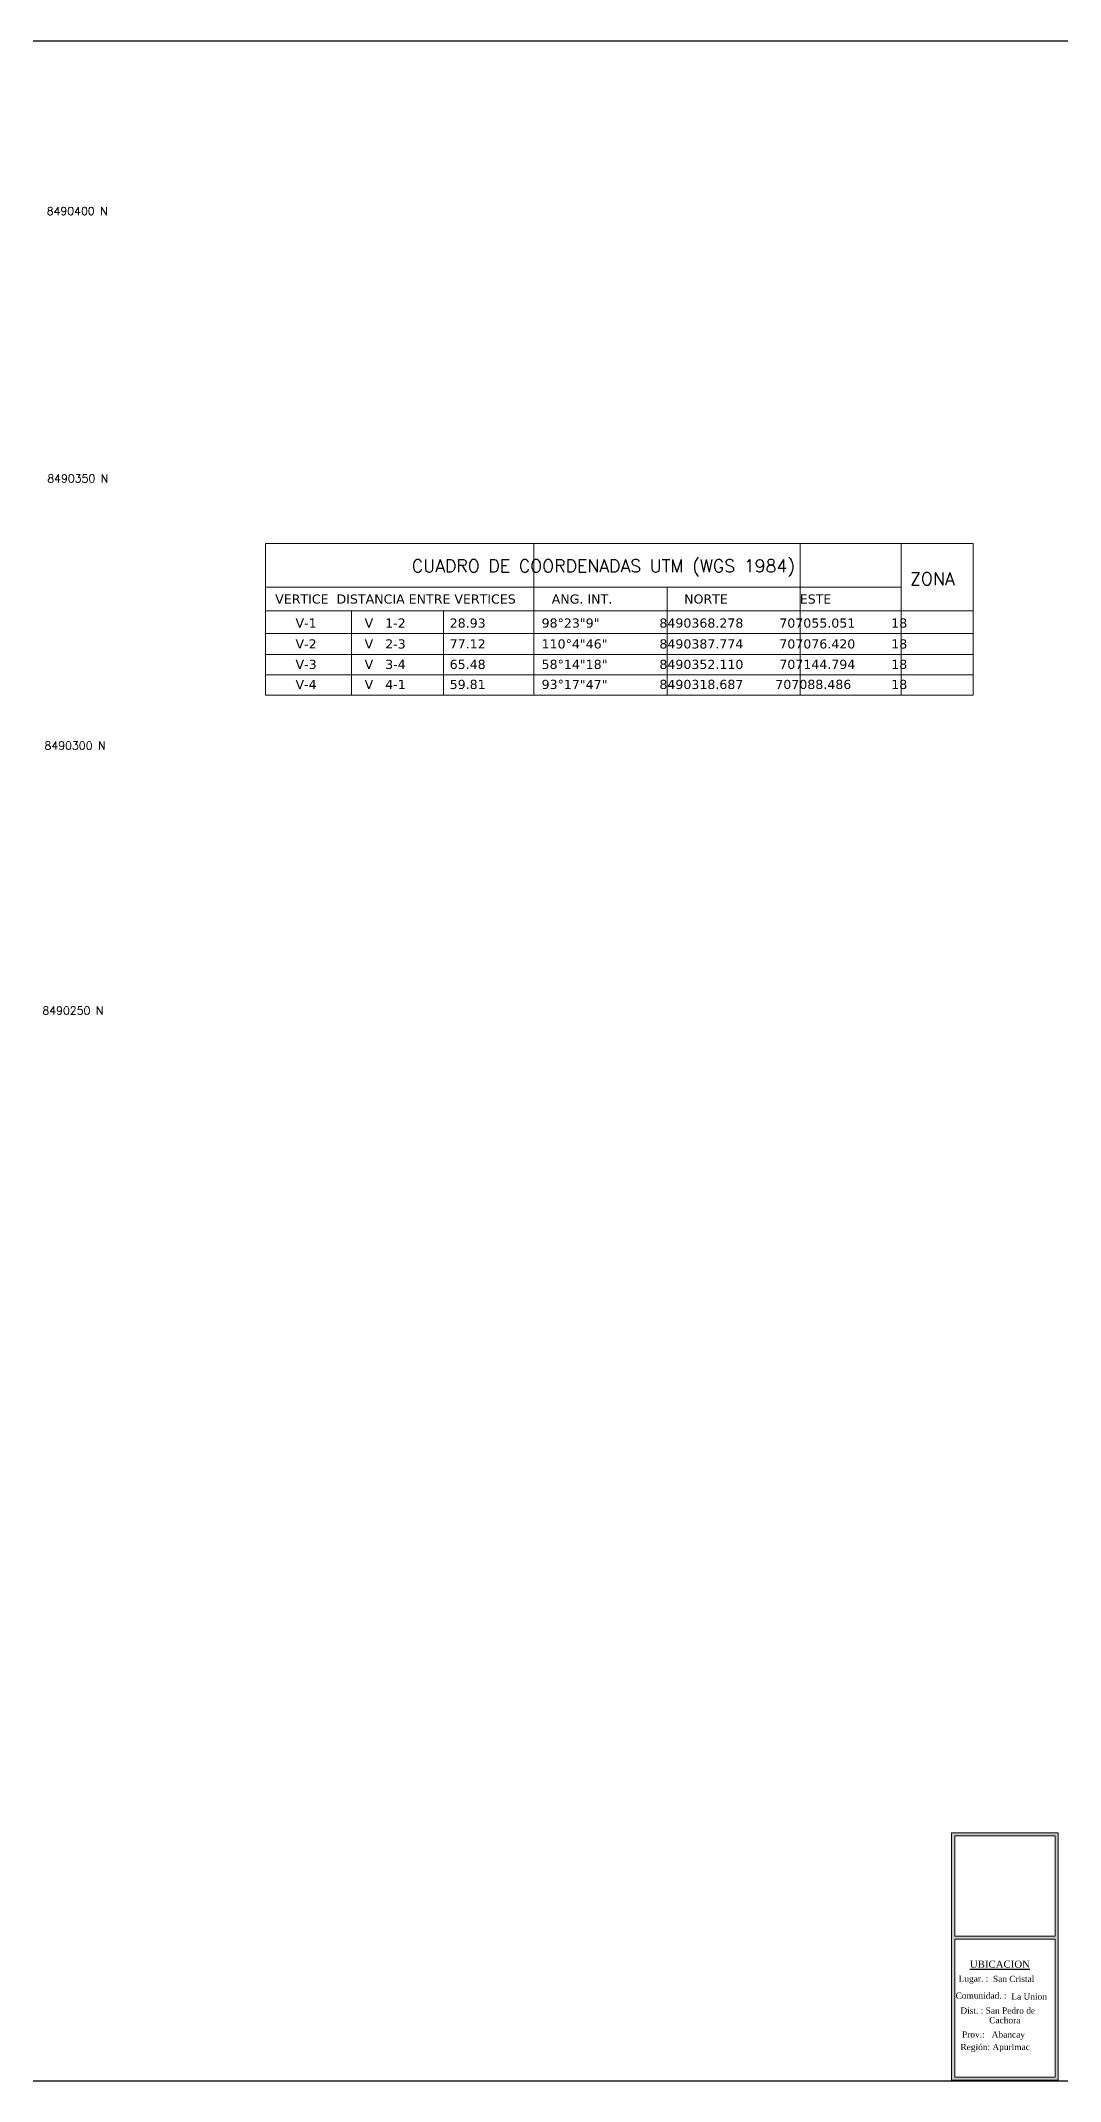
# Model space of a CAD drawing. Header units: metres. Extents: x 706327 to 709352, y 8490049 to 8490642.
# Drawn here: x 707201.5 to 707392.7, y 8490049.3 to 8490431.8 of the extents above; entities that cross this region are included whole.
import ezdxf

# ---------------------------------------------------------------- set-up
doc = ezdxf.new("R2010")
doc.units = ezdxf.units.M
doc.layers.add('$AUDIT-BAD-LAYER', color=7, linetype='Continuous')
for name, color, linetype, lineweight in [('0_Pen_No__1', 7, 'Continuous', 13), ('1-blanco', 7, 'Continuous', 25), ('2D Drafting - General_Pen_No__1', 7, 'Continuous', 13), ('A-ACOTACION', 7, 'Continuous', 9), ('BLOQUES', 7, 'Continuous', 60)]:
    doc.layers.add(name, color=color, linetype=linetype, lineweight=lineweight)
doc.layers.add('2D Drafting - General_Pen_No__102', color=7, linetype='Continuous', lineweight=13, true_color=0xcccccc)
doc.styles.add('Dutch801 XBd BT', font='dutcheb.ttf', dxfattribs={"height": 0.2})
doc.styles.get("Standard").update_dxf_attribs({"font": 'simplex.shx'})

msp = doc.modelspace()

# ---------------------------------------------------------------- hatches: boundary and pattern name
at = {"layer": '2D Drafting - General_Pen_No__102', "linetype": 'Continuous'}
h = msp.add_hatch(color=256, dxfattribs=at)
h.paths.add_polyline_path([(707372.3007, 8490049.4354), (707392.3261, 8490049.4354), (707392.3261, 8490095.8476), (707372.3007, 8490095.8476)])
h.paths.add_polyline_path([(707391.7192, 8490050.0424), (707372.9151, 8490050.0424), (707372.9151, 8490075.8703), (707391.7192, 8490075.8703)], flags=16)
h.paths.add_polyline_path([(707372.9151, 8490076.4281), (707372.9151, 8490095.2406), (707391.7192, 8490095.2406), (707391.7192, 8490076.4281)], flags=16)

# ---------------------------------------------------------------- linework, layer by layer
at = {"layer": '0_Pen_No__1', "linetype": 'Continuous', "flags": 128}
for points in [[(707372.3007, 8490049.4354), (707392.3261, 8490049.4354), (707392.3261, 8490095.8476), (707372.3007, 8490095.8476)], [(707372.9151, 8490095.2406), (707391.7192, 8490095.2406), (707391.7192, 8490076.4281), (707372.9151, 8490076.4281)], [(707372.9151, 8490050.0424), (707391.7192, 8490050.0424), (707391.7192, 8490075.8703), (707372.9151, 8490075.8703)]]:
    msp.add_lwpolyline(points, close=True, dxfattribs=at)
at = {"layer": '1-blanco', "linetype": 'Continuous', "lineweight": 5}
for p, q in [((707243.6073, 8490337.4975), (707243.6072, 8490324.8954)), ((707243.6073, 8490337.4975), (707293.9737, 8490337.4975)), ((707293.9737, 8490337.4975), (707293.9737, 8490321.1001)), ((707343.89, 8490337.4975), (707343.89, 8490321.1002)), ((707343.89, 8490337.4975), (707376.3368, 8490337.4975)), ((707362.8383, 8490337.4975), (707362.8383, 8490329.3177)), ((707243.6073, 8490329.3177), (707293.9737, 8490329.3177)), ((707343.89, 8490329.3177), (707362.8383, 8490329.3177)), ((707362.8383, 8490329.3177), (707362.8383, 8490324.8954)), ((707362.8383, 8490329.3177), (707362.8383, 8490324.8954)), ((707243.6072, 8490324.8954), (707343.8899, 8490324.8954)), ((707243.6072, 8490309.1178), (707243.6072, 8490324.8954)), ((707243.6072, 8490312.8771), (707243.6072, 8490324.8936)), ((707259.7743, 8490324.8954), (707259.7743, 8490320.4731)), ((707277.028, 8490324.8954), (707277.028, 8490320.4731)), ((707293.9737, 8490324.9835), (707293.9737, 8490324.8954)), ((707293.9737, 8490324.8954), (707293.9737, 8490312.8771)), ((707343.8899, 8490324.9835), (707343.8899, 8490324.8954)), ((707343.8899, 8490324.8954), (707343.8899, 8490312.8771)), ((707343.89, 8490324.8954), (707376.3368, 8490324.8954)), ((707362.8382, 8490324.9836), (707362.8382, 8490316.7137)), ((707362.8382, 8490324.9836), (707362.8382, 8490309.1178)), ((707362.8382, 8490324.8936), (707362.8382, 8490312.8771)), ((707362.8383, 8490324.8954), (707362.8383, 8490312.8771)), ((707243.6072, 8490316.7137), (707243.6072, 8490320.6224)), ((707243.6072, 8490320.6224), (707343.89, 8490320.6224)), ((707259.7743, 8490320.4731), (707259.7743, 8490312.8771)), ((707277.028, 8490320.4731), (707277.028, 8490312.8771)), ((707343.8899, 8490320.6224), (707376.3368, 8490320.6224)), ((707243.6072, 8490316.7137), (707343.8899, 8490316.7137)), ((707293.9736, 8490316.7137), (707293.9736, 8490312.8771)), ((707293.9737, 8490317.2994), (707293.9737, 8490309.1178)), ((707343.8899, 8490317.2994), (707343.8899, 8490309.1178)), ((707343.8899, 8490316.7137), (707343.8899, 8490312.8771)), ((707343.8899, 8490316.7137), (707376.3368, 8490316.7137)), ((707362.8383, 8490317.2994), (707362.8383, 8490309.1178)), ((707243.6072, 8490312.8771), (707343.8899, 8490312.8771)), ((707259.7743, 8490312.8771), (707259.7743, 8490309.1178)), ((707277.028, 8490312.8771), (707277.028, 8490309.1178)), ((707343.8899, 8490312.8771), (707376.3368, 8490312.8771)), ((707243.6072, 8490309.1178), (707343.8899, 8490309.1178)), ((707343.8899, 8490309.1178), (707376.3368, 8490309.1178))]:
    msp.add_line(p, q, dxfattribs=at)
at = {"layer": '1-blanco', "linetype": 'Continuous', "lineweight": 5, "flags": 128}
for points in [[(707293.9737, 8490337.4975), (707343.89, 8490337.4975)], [(707376.3368, 8490337.4975), (707376.3368, 8490309.1178)], [(707293.9737, 8490329.3177), (707343.89, 8490329.3177)], [(707318.9318, 8490329.3177), (707318.9318, 8490309.1178)]]:
    msp.add_lwpolyline(points, dxfattribs=at)
at = {"layer": '2D Drafting - General_Pen_No__1', "linetype": 'Continuous', "flags": 128}
for points in [[(707372.3007, 8490049.4354), (707392.3261, 8490049.4354), (707392.3261, 8490095.8476), (707372.3007, 8490095.8476)], [(707372.9151, 8490076.4281), (707372.9151, 8490095.2406), (707391.7192, 8490095.2406), (707391.7192, 8490076.4281)], [(707391.7192, 8490050.0424), (707372.9151, 8490050.0424), (707372.9151, 8490075.8703), (707391.7192, 8490075.8703)]]:
    msp.add_lwpolyline(points, close=True, dxfattribs=at)
at = {"layer": 'A-ACOTACION', "lineweight": 30, "flags": 128}
msp.add_lwpolyline([(706958.4932, 8490431.7618), (707478.6932, 8490431.7618), (707478.6932, 8490049.2618), (706958.4932, 8490049.2618), (706958.4932, 8490431.7618)], dxfattribs=at)

# ---------------------------------------------------------------- texts
at = {"layer": '$AUDIT-BAD-LAYER', "attachment_point": 7, "style": 'Dutch801 XBd BT'}
for s, insert, char_height in [('{\\LUBICACION}', (707375.7396, 8490070.4984), 1.342555), ('Comunidad. :  ', (707373.0541, 8490064.7044), 1.162989), ('Lugar. :     ', (707373.6292, 8490067.519), 1.162989), ('            San Cristal', (707374.7918, 8490067.839), 1.162989), ('            La Union', (707378.2397, 8490064.5335), 1.162989), ('Dist. : San Pedro de ', (707373.9626, 8490061.9002), 1.162989), ('Prov.:   Abancay', (707374.2625, 8490057.0525), 1.162989), ('Cachora', (707379.3603, 8490060.1018), 1.16299), ('Región: Apurimac', (707373.9653, 8490054.7083), 1.162989)]:
    msp.add_mtext(s, dxfattribs=dict(at, insert=insert, char_height=char_height))
at = {"layer": '1-blanco', "linetype": 'Continuous', "lineweight": 9}
for s, height, p in [('  CUADRO DE COORDENADAS UTM (WGS 1984)', 2.378341, (707267.7989, 8490332.1328, 270763.7411)), ('  ZONA', 2.37834, (707361.2605, 8490329.7235))]:
    msp.add_text(s, height=height, rotation=0.000126, dxfattribs=at).set_placement(p)
at = {"layer": '1-blanco', "linetype": 'Continuous', "lineweight": 9, "insert": (707245.4386, 8490327.9744), "char_height": 1.7188284, "width": 114.884745, "attachment_point": 1, "rotation": 0.000189}
msp.add_mtext('{\\fVerdana|b0|i0|c0|p34;VERTICE  DISTANCIA ENTRE VERTICES         ANG. INT.                  NORTE                  ESTE}', dxfattribs=at)
at = {"layer": '1-blanco', "linetype": 'Continuous', "lineweight": 5, "char_height": 1.7188284, "width": 136.455154, "attachment_point": 1, "rotation": 0.000189}
for s, insert in [('{\\fVerdana|b0|i0|c0|p34;V-1            V   1-2           28.93              98°23"9"               8490368.278         707055.051         18   }', (707249.2532, 8490323.4702)), ('{\\fVerdana|b0|i0|c0|p34;V-2            V   2-3           77.12              110°4"46"             8490387.774         707076.420         18   }', (707249.2532, 8490319.5616)), ('{\\fVerdana|b0|i0|c0|p34;V-3            V   3-4           65.48              58°14"18"             8490352.110         707144.794         18   }', (707249.2532, 8490315.725)), ('{\\fVerdana|b0|i0|c0|p34;V-4            V   4-1           59.81              93°17"47"             8490318.687        707088.486          18   }', (707249.2532, 8490311.9656))]:
    msp.add_mtext(s, dxfattribs=dict(at, insert=insert))
at = {"layer": 'BLOQUES', "lineweight": 25, "char_height": 1.5, "attachment_point": 5}
for s, insert in [('8490400 N', (707208.3051, 8490399.8482)), ('8490350 N', (707208.4159, 8490349.7216)), ('8490300 N', (707207.8934, 8490299.6454)), ('8490250 N', (707207.4975, 8490249.9711))]:
    msp.add_mtext(s, dxfattribs=dict(at, insert=insert))

doc.saveas('drawing.dxf')
